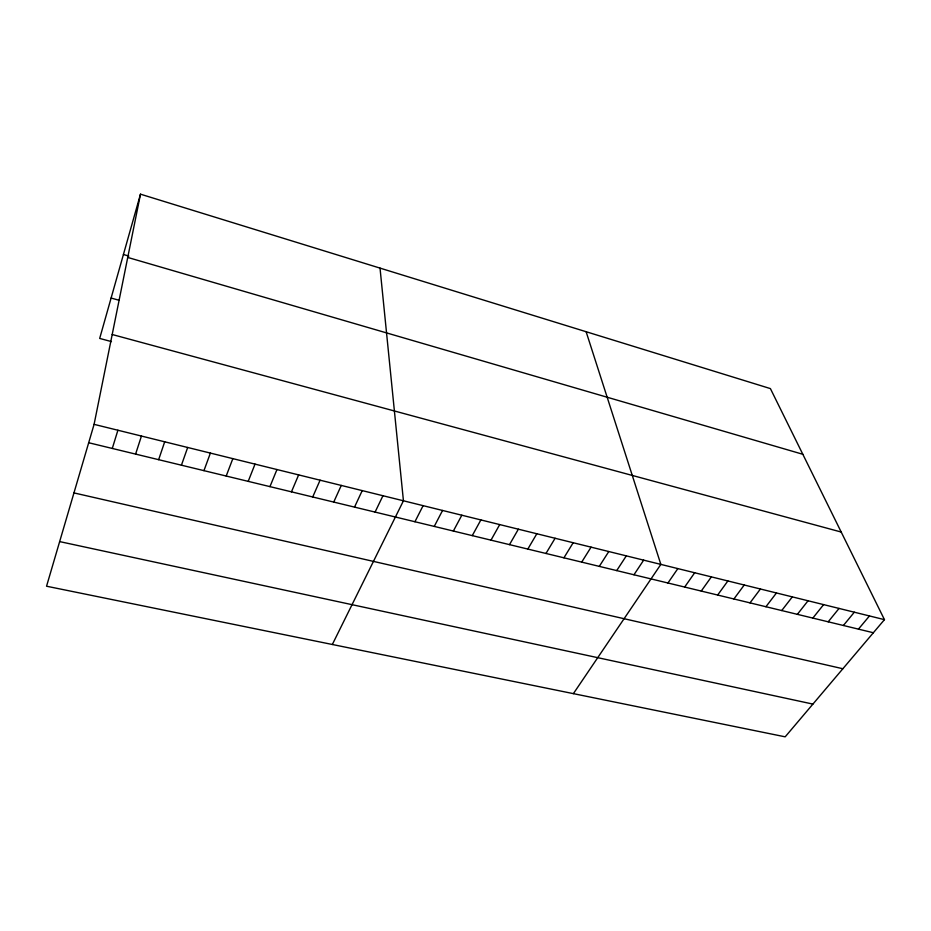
<?xml version="1.0" encoding="UTF-8"?>
<svg xmlns="http://www.w3.org/2000/svg" width="931" height="931" viewBox="0 0 931 931"><rect width="100%" height="100%" fill="white"/><g stroke="black" fill="none" stroke-linecap="round" stroke-linejoin="round"><path stroke-width="1.4" d="M94.089 424.35L140.488 194.172L770.403 388.599L884.45 619.65L785.182 736.828L46.55 586.216L94.089 424.35L884.45 619.65M140.488 194.172L99.687 338.43L111.441 341.596M112.29 448.451L117.9 430.238M135.6 454.095L141.442 436.045M158.654 459.67L164.694 441.794M181.429 465.186L187.678 447.474M203.947 470.644L210.394 453.094M226.198 476.032L232.843 458.634M248.205 481.362L255.024 464.115M269.955 486.622L276.961 469.538M291.45 491.836L298.642 474.891M312.711 496.979L320.078 480.198M333.74 502.065L341.27 485.435M354.525 507.104L362.229 490.602M375.088 512.085L382.944 495.723M332.344 644.485L403.437 500.785L380.023 268.105M414.935 521.732L423.105 505.649M434.253 526.411L442.562 510.456M453.362 531.031L461.823 515.215M472.273 535.616L480.873 519.929M490.986 540.143L499.714 524.584M509.501 544.635L518.369 529.192M527.83 549.069L536.826 533.754M545.973 553.456L555.097 538.269M563.93 557.809L573.17 542.738M581.7 562.115L591.069 547.16M599.296 566.374L608.781 551.536M616.718 570.587L626.307 555.865M633.964 574.764L643.67 560.148M573.38 693.642L660.847 564.395L586.123 331.727M667.934 582.992L677.849 568.597M684.669 587.042L694.689 572.763M701.241 591.057L711.365 576.883M717.65 595.037L727.879 580.956M733.907 598.97L744.23 585.005M750.002 602.869L760.418 588.997M765.934 606.721L776.442 592.966M781.726 610.55L792.316 596.887M797.367 614.332L808.038 600.774M812.844 618.079L823.621 604.615M828.194 621.803L839.04 608.432M843.393 625.481L854.321 612.202M858.452 629.123L869.461 615.95M59.654 541.598L812.914 704.092M73.956 492.906L842.858 668.737M88.689 442.737L873.359 632.743M112.197 334.508L841.205 532.043M111.115 298.036L119.098 300.282M127.733 257.433L802.825 454.281M123.427 254.5L128.862 256.095"/></g></svg>
